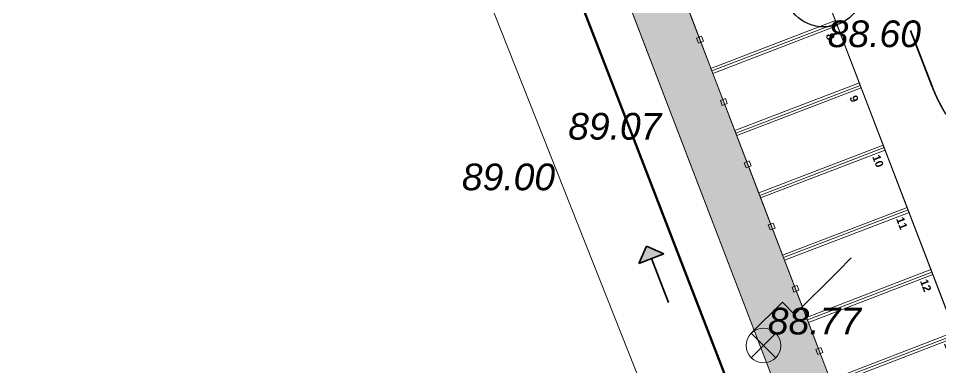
# Model space of a CAD drawing. Header units: millimetres. Extents: x 207782523 to 208144499, y 477594674 to 477848829.
# Drawn here: x 207831456 to 207866029, y 477680179 to 477693268 of the extents above; entities that cross this region are included whole.
import ezdxf
from ezdxf.enums import TextEntityAlignment as Align

# ---------------------------------------------------------------- set-up
doc = ezdxf.new("R2010")
doc.units = ezdxf.units.MM
doc.header["$MEASUREMENT"] = 0
doc.linetypes.add('Hidden Line', pattern=[391.22222328186, 282.22222328186, -109])
doc.linetypes.add('Hosszú szaggatott', pattern=[10583.330000000002, 6350, -4233.330000000001])
doc.layers.get('0').update_dxf_attribs({"true_color": 0x787878})
for name, color, linetype, lineweight, true_color in [('New_sit - constructii propuse_Pen_No__1', 7, 'Continuous', 13, 0x787878), ('New_sit - drum_Pen_No__1', 7, 'Continuous', 13, 0x787878), ('New_sit - drum_Pen_No__121', 7, 'Continuous', 35, 0x787878), ('New_sit - drum_Pen_No__21', 7, 'Continuous', 20, 0x787878), ('New_sit - parcare_Pen_No__1', 7, 'Continuous', 13, 0x787878), ('New_sit - vegetatie_Pen_No__1', 7, 'Continuous', 13, 0x787878), ('New_sit - vegetatie_Pen_No__104', 7, 'Continuous', 13, 0x787878), ('sit - canalizare_Pen_No__150', 7, 'Continuous', 25, 0x787878), ('sit - cota teren_Pen_No__101', 7, 'Continuous', 13, 0x787878), ('sit - drum_Pen_No__41', 7, 'Continuous', 50, 0x787878), ('sit - electrice_Pen_No__4', 7, 'Continuous', 20, 0x787878), ('sit - limita de proprietate_Pen_No__20', 7, 'Continuous', 0, 0x787878)]:
    doc.layers.add(name, color=color, linetype=linetype, lineweight=lineweight, true_color=true_color)
doc.layers.add('New_sit - drum', color=7, linetype='Continuous', true_color=0x787878)
doc.layers.add('New_sit - parcare', color=7, linetype='Continuous', true_color=0x787878)
doc.styles.add('GENERATED_STYLE_2', font='arialbd.ttf')
doc.styles.add('GENERATED_STYLE_4', font='ariali.ttf')
doc.linetypes.add('cercuri pline mici', pattern='A,0,[1,PLAN DE SITUATIE - TMISOARA1.Shx,S=1.587301587301632,R=0,X=0,Y=0],-300.0000000000001,0', length=300.0000000000001)
pattern_1 = [(90, (207891220.2115784, 477723905.0360718), (-300, 0), [43.30127018922195, -129.903810567666]), (90, (207891370.2115784, 477723991.6386108), (-300, 0), [43.30127018922195, -129.903810567666]), (30.00000000000001, (207891220.2115784, 477723905.0360718), (-150.0000000000001, 259.8076211353316), [43.30127018922195, -129.903810567666]), (30.00000000000001, (207891220.2115784, 477724078.2411499), (-150.0000000000001, 259.8076211353316), [43.30127018922195, -129.903810567666]), (149.9999999999998, (207891220.2115784, 477723905.0360718), (150.0000000000011, 259.8076211353309), [43.30127018922195, -129.903810567666]), (149.9999999999998, (207891220.2115784, 477724078.2411499), (150.0000000000011, 259.8076211353309), [43.30127018922195, -129.903810567666])]

# ---------------------------------------------------------------- blocks, each defined once
blk = doc.blocks.new('Parking Place 23[4]', base_point=(207906884.6800375, 477701572.6028368))
at = {"layer": 'New_sit - parcare_Pen_No__1', "color": 7, "linetype": 'Continuous', "lineweight": 13, "flags": 128}
for points in [[(207906848.8667792, 477701665.9699109), (207906920.4932958, 477701479.2357627), (207902252.1494793, 477699688.5766393), (207902180.5229626, 477699875.3107876)], [(207907744.1982374, 477699331.7930582), (207907815.8247541, 477699145.05891), (207903147.4809375, 477697354.3997866), (207903075.8544209, 477697541.1339348)], [(207902721.5557659, 477698744.0356195), (207902793.1822825, 477698557.3014713), (207902606.4481343, 477698485.6749546), (207902534.8216177, 477698672.4091029)], [(207908639.5296957, 477696997.6162054), (207908711.1562123, 477696810.8820572), (207904042.8123958, 477695020.2229338), (207903971.1858791, 477695206.957082)], [(207903616.8872241, 477696409.8587667), (207903688.5137408, 477696223.1246185), (207903501.7795926, 477696151.4981019), (207903430.1530759, 477696338.2322501)], [(207909534.8611539, 477694663.4393527), (207909606.4876706, 477694476.7052044), (207904938.1438541, 477692686.0460811), (207904866.5173374, 477692872.7802293)], [(207904512.2186824, 477694075.681914), (207904583.845199, 477693888.9477658), (207904397.1110508, 477693817.3212491), (207904325.4845341, 477694004.0553973)], [(207910430.1926122, 477692329.2624999), (207910501.8191288, 477692142.5283517), (207905833.4753123, 477690351.8692284), (207905761.8487956, 477690538.6033766)], [(207905407.5501406, 477691741.5050613), (207905479.1766573, 477691554.7709131), (207905292.4425091, 477691483.1443964), (207905220.8159924, 477691669.8785446)], [(207911325.5240704, 477689995.0856472), (207911397.1505871, 477689808.351499), (207906728.8067705, 477688017.6923756), (207906657.1802539, 477688204.4265239)], [(207906302.8815989, 477689407.3282086), (207906374.5081155, 477689220.5940603), (207906187.7739673, 477689148.9675437), (207906116.1474507, 477689335.7016919)], [(207912220.8555287, 477687660.9087945), (207912292.4820453, 477687474.1746463), (207907624.1382288, 477685683.5155229), (207907552.5117121, 477685870.2496711)], [(207907198.2130571, 477687073.1513558), (207907269.8395738, 477686886.4172076), (207907083.1054256, 477686814.7906909), (207907011.4789089, 477687001.5248392)], [(207913116.1869869, 477685326.7319417), (207913187.8135036, 477685139.9977935), (207908519.469687, 477683349.3386701), (207908447.8431704, 477683536.0728183)], [(207908093.5445154, 477684738.974503), (207908165.171032, 477684552.2403548), (207907978.4368838, 477684480.6138382), (207907906.8103671, 477684667.3479864)], [(207914011.5184452, 477682992.555089), (207914083.1449618, 477682805.8209407), (207909414.8011453, 477681015.1618174), (207909343.1746286, 477681201.8959656)], [(207908988.8759736, 477682404.7976503), (207909060.5024903, 477682218.0635021), (207908873.768342, 477682146.4369854), (207908802.1418254, 477682333.1711336)], [(207914906.8499034, 477680658.3782362), (207914978.4764201, 477680471.644088), (207910310.1326036, 477678680.9849647), (207910238.5060869, 477678867.7191129)], [(207909884.2074319, 477680070.6207976), (207909955.8339485, 477679883.8866494), (207909769.0998003, 477679812.2601327), (207909697.4732836, 477679998.9942809)], [(207915802.1813617, 477678324.2013835), (207915873.8078783, 477678137.4672353), (207911205.4640618, 477676346.8081119), (207911133.8375451, 477676533.5422601)], [(207910779.5388901, 477677736.4439448), (207910851.1654068, 477677549.7097966), (207910664.4312586, 477677478.08328), (207910592.8047419, 477677664.8174282)], [(207916697.5128199, 477675990.0245308), (207916769.1393366, 477675803.2903825), (207912100.79552, 477674012.6312592), (207912029.1690034, 477674199.3654074)], [(207911674.8703484, 477675402.2670921), (207911746.496865, 477675215.5329439), (207911559.7627168, 477675143.9064272), (207911488.1362002, 477675330.6405754)], [(207917592.8442782, 477673655.847678), (207917664.4707948, 477673469.1135298), (207912996.1269783, 477671678.4544064), (207912924.5004616, 477671865.1885546)], [(207912570.2018066, 477673068.0902393), (207912641.8283233, 477672881.3560911), (207912455.0941751, 477672809.7295745), (207912383.4676584, 477672996.4637227)], [(207918488.1757364, 477671321.6708252), (207918559.8022531, 477671134.936677), (207913891.4584365, 477669344.2775537), (207913819.8319199, 477669531.0117019)], [(207913465.5332649, 477670733.9133866), (207913537.1597815, 477670547.1792384), (207913350.4256333, 477670475.5527217), (207913278.7991166, 477670662.2868699)], [(207919383.5071947, 477668987.4939725), (207919455.1337113, 477668800.7598243), (207914786.7898948, 477667010.100701), (207914715.1633781, 477667196.8348492)], [(207914360.8647231, 477668399.7365339), (207914432.4912398, 477668213.0023857), (207914245.7570916, 477668141.375869), (207914174.1305749, 477668328.1100172)], [(207920278.8386529, 477666653.3171198), (207920350.4651696, 477666466.5829716), (207915682.121353, 477664675.9238482), (207915610.4948364, 477664862.6579964)], [(207915256.1961814, 477666065.5596811), (207915327.822698, 477665878.8255329), (207915141.0885498, 477665807.1990163), (207915069.4620332, 477665993.9331645)]]:
    blk.add_lwpolyline(points, close=True, dxfattribs=at)
at = {"layer": 'New_sit - parcare_Pen_No__1', "color": 7, "lineweight": 13, "style": 'GENERATED_STYLE_2'}
for tag, rotation, p in [('num_start_0', 290.9855557809563, (207906654.4647744, 477701073.0245785)), ('num_start_1', 290.9855557809547, (207907549.7962326, 477698738.8477257)), ('num_start_2', 290.985555780956, (207908445.1276909, 477696402.2023016)), ('num_start_3', 290.9855557809547, (207909340.4591491, 477694070.4940202)), ('num_start_4', 290.9855557809563, (207910235.7906074, 477691733.848596)), ('num_start_5', 290.9855557809551, (207911131.1220656, 477689399.6717433)), ('num_start_6', 290.9855557809563, (207912026.4535239, 477687067.963462)), ('num_start_7', 290.9855557809558, (207912921.7849821, 477684731.2151807)), ('num_start_8', 290.9855557809558, (207913817.1164404, 477682397.0383279)), ('num_start_9', 290.9855557809557, (207914712.4478986, 477680062.9643323)), ('num_start_10', 290.9855557809551, (207915607.7793569, 477677731.2560511)), ('num_start_11', 290.985555780956, (207916503.1108151, 477675397.0791983)), ('num_start_12', 290.9855557809553, (207917398.4422734, 477673060.4337741)), ('num_start_13', 290.9855557809557, (207918293.7737316, 477670728.7254928)), ('num_start_14', 290.9855557809557, (207919189.1051899, 477668392.0800686))]:
    blk.add_attdef(tag, text='', height=300.0000000000001, rotation=rotation, dxfattribs=at).set_placement(p, align=Align.MIDDLE_CENTER)
blk = doc.blocks.new('Line_33', base_point=(207906851.3206739, 477674755.4282457))
at = {"layer": 'New_sit - drum', "linetype": 'Continuous', "lineweight": 0, "true_color": 0xffffff}
blk.add_hatch(color=7, dxfattribs=at).paths.add_polyline_path([(207906033.9352404, 477676871.91844), (207905747.6429279, 477676225.3608541), (207906680.4928263, 477676585.6261275)])
at = {"layer": 'New_sit - drum_Pen_No__121', "color": 255, "linetype": 'Continuous', "lineweight": 35}
for p, q in [((207906033.9352404, 477676871.91844), (207905747.6429279, 477676225.3608541)), ((207906033.9352404, 477676871.91844), (207906680.4928263, 477676585.6261275)), ((207906680.4928263, 477676585.6261275), (207905747.6429279, 477676225.3608541)), ((207906851.3206739, 477674755.4282457), (207906214.0678771, 477676405.4934908))]:
    blk.add_line(p, q, dxfattribs=at)
blk = doc.blocks.new('plan de situatie')
at = {"layer": 'New_sit - vegetatie_Pen_No__104', "linetype": 'Continuous', "lineweight": 13}
h = blk.add_hatch(dxfattribs=at)
h.set_pattern_fill('GRASS', color=256, style=0, pattern_type=2)
h.set_pattern_definition(pattern_1)
edge = h.paths.add_edge_path()
edge.add_line((207867597.6269226, 477692786.6032715), (207868048.1462708, 477691612.0755005))
edge.add_arc((207871315.9938519, 477692865.5395427), 3499.999988381559, 200.9855558650889, 341.3423755944545)
edge.add_line((207874632.0588379, 477691745.8463135), (207874842.8986816, 477692370.2612915))
edge.add_line((207874842.8986816, 477692370.2612915), (207870105.6667175, 477693969.8340454))
edge.add_line((207870105.6667175, 477693969.8340454), (207870905.4530945, 477696338.4500122))
edge.add_line((207870905.4530945, 477696338.4500122), (207871705.2394714, 477698707.06604))
edge.add_line((207871705.2394714, 477698707.06604), (207872505.0258789, 477701075.6820068))
edge.add_line((207872505.0258789, 477701075.6820068), (207873304.8122864, 477703444.2980347))
edge.add_line((207873304.8122864, 477703444.2980347), (207878042.0442505, 477701844.7252197))
edge.add_arc((207874725.9818709, 477702964.4261675), 3499.999988277258, 341.3422422294587, 436.7456791229251)
edge.add_line((207875528.440155, 477706371.1930542), (207867521.3276367, 477708257.255188))
edge.add_arc((207866718.8693392, 477704850.4882753), 3500.000016680982, 76.74567900699367, 200.9855557249105)
edge.add_line((207863451.0217285, 477703597.024231), (207868119.3754578, 477705387.6871948))
edge.add_line((207868119.3754578, 477705387.6871948), (207869014.7068787, 477703053.5102539))
edge.add_line((207869014.7068787, 477703053.5102539), (207869910.0383606, 477700719.3334351))
edge.add_line((207869910.0383606, 477700719.3334351), (207870805.369812, 477698385.1566162))
edge.add_line((207870805.369812, 477698385.1566162), (207866137.0160828, 477696594.4936523))
edge.add_line((207866137.0160828, 477696594.4936523), (207867597.6269226, 477692786.6032715))
h = blk.add_hatch(dxfattribs=at)
h.set_pattern_fill('GRASS', color=256, style=0, pattern_type=2)
h.set_pattern_definition(pattern_1)
edge = h.paths.add_edge_path()
edge.add_line((207851742.2993164, 477700615.1439819), (207861732.4736328, 477674570.2268677))
edge.add_line((207861732.4736328, 477674570.2268677), (207863697.7736206, 477671654.2268677))
edge.add_line((207863697.7736206, 477671654.2268677), (207866616.8736267, 477669693.6268921))
edge.add_line((207866616.8736267, 477669693.6268921), (207875188.9736023, 477667144.4268799))
edge.add_line((207875188.9736023, 477667144.4268799), (207876973.8736267, 477667422.9268799))
edge.add_line((207876973.8736267, 477667422.9268799), (207879081.9801636, 477673666.2124634))
edge.add_line((207879081.9801636, 477673666.2124634), (207874344.7481689, 477675265.7852173))
edge.add_line((207874344.7481689, 477675265.7852173), (207873407.0250549, 477672488.6611938))
edge.add_line((207873407.0250549, 477672488.6611938), (207869545.1346436, 477673748.0369263))
edge.add_line((207869545.1346436, 477673748.0369263), (207869287.6255188, 477674419.3769531))
edge.add_line((207869287.6255188, 477674419.3769531), (207864619.2718201, 477672628.7139893))
edge.add_line((207864619.2718201, 477672628.7139893), (207863723.9403687, 477674962.8908691))
edge.add_line((207863723.9403687, 477674962.8908691), (207862828.6089172, 477677297.067749))
edge.add_line((207862828.6089172, 477677297.067749), (207861933.2774658, 477679631.2445679))
edge.add_line((207861933.2774658, 477679631.2445679), (207861037.9459839, 477681965.4213867))
edge.add_line((207861037.9459839, 477681965.4213867), (207860142.614563, 477684299.5983276))
edge.add_line((207860142.614563, 477684299.5983276), (207859247.2830811, 477686633.7751465))
edge.add_line((207859247.2830811, 477686633.7751465), (207858351.9515991, 477688967.9519653))
edge.add_line((207858351.9515991, 477688967.9519653), (207857456.6201782, 477691302.1288452))
edge.add_line((207857456.6201782, 477691302.1288452), (207856561.2886963, 477693636.3056641))
edge.add_line((207856561.2886963, 477693636.3056641), (207855665.9572449, 477695970.4825439))
edge.add_line((207855665.9572449, 477695970.4825439), (207854770.6257935, 477698304.6594238))
edge.add_line((207854770.6257935, 477698304.6594238), (207854095.2610474, 477700065.3712769))
edge.add_arc((207854255.9578729, 477706063.2189648), 6000.000029747945, 245.2321216445372, 268.4652748420632, ccw=False)
at = {"layer": 'New_sit - constructii propuse_Pen_No__1', "linetype": 'Continuous', "lineweight": 13, "flags": 128}
blk.add_lwpolyline([(207848743.6658325, 477708432.741394, 0.1943173866328748), (207848644.2230835, 477703939.9119263), (207848666.9736328, 477703880.4269409), (207849554.3183594, 477701597.3353271), (207854529.9382019, 477688744.0502319), (207859775.7641907, 477675160.8141479), (207862570.9286499, 477670548.1326904), (207867555.2765198, 477667723.9264526, 0.05261564870517323), (207871254.8844299, 477666296.359436, 0.05261564872088074), (207875170.9736328, 477665672.4268799, 0.2118402812229047), (207881720.2086487, 477668745.5284424), (207881541.3657227, 477668939.9298706, -0.2413363355432251), (207881331.7922058, 477670906.1380005), (207891223.0508728, 477700535.8021851, 0.1401279209267134), (207888967.2706604, 477702942.100647), (207876973.8736267, 477667422.9268799), (207876154.626709, 477667295.098877), (207875188.9736023, 477667144.4268799), (207874706.7279968, 477667287.8387451), (207866616.8736267, 477669693.6268921), (207863697.7736206, 477671654.2268677), (207861732.4736328, 477674570.2268677)], format="xyb", close=True, dxfattribs=at)
at = {"layer": 'New_sit - drum_Pen_No__1', "linetype": 'Continuous', "lineweight": 13}
blk.add_line((207855857.653656, 477709432.0296631), (207869545.1346436, 477673748.0369263), dxfattribs=at)
at = {"layer": 'New_sit - drum_Pen_No__121', "linetype": 'Hosszú szaggatott', "lineweight": 35}
blk.add_line((207861116.8448792, 477702701.6928101), (207865713.9693909, 477690716.7440186), dxfattribs=at)
blk.add_arc((207871315.993866, 477692865.5394897), 6000.000000052551, 200.983937087244, 341.3431209118609, dxfattribs=at)
at = {"layer": 'New_sit - drum_Pen_No__21', "linetype": 'Continuous', "lineweight": 20, "flags": 128}
for points in [[(207803758.938446, 477722800.0344238), (207834825.5457458, 477715792.9476318, -0.2221925297549457), (207838907.9736328, 477711154.4268799), (207843377.9736328, 477702680.4268799), (207845332.7748413, 477703476.9384155), (207855093.9736023, 477678828.4268799, -0.1645598652946809)], [(207859775.7641907, 477675160.8141479), (207854529.9382019, 477688744.0502319), (207849554.3183594, 477701597.3353271), (207848666.9736328, 477703880.4269409), (207845897.9736328, 477711120.4268799), (207845107.9736023, 477713568.4268799), (207843618.9736328, 477716229.4268799), (207842038.9736328, 477718284.4268799), (207839838.3660278, 477720160.3406982, 0.001139118163190711), (207839804.1004333, 477720166.0170898), (207812810.441864, 477726094.215332)], [(207869545.1346436, 477673748.0369263), (207855857.653656, 477709432.0296631), (207855856.3410339, 477709431.5261841, 0.4700613530014206), (207850656.1480408, 477710848.9830933), (207850637.0545044, 477710848.9830933, 0.1300686274182485), (207848743.6658325, 477708432.741394, 0.1943173866255429), (207848644.2230835, 477703939.9119263), (207847731.2462463, 477706327.0380249), (207845897.9736328, 477711120.4268799), (207845107.9736023, 477713568.4268799), (207843618.9736328, 477716229.4268799), (207842038.9736328, 477718284.4268799)]]:
    blk.add_lwpolyline(points, format="xyb", dxfattribs=at)
at = {"layer": 'New_sit - parcare_Pen_No__1', "linetype": 'Continuous', "lineweight": 13, "flags": 128}
for points in [[(207851189.2999573, 477707641.3668213), (207855857.653656, 477709432.0296631), (207869287.6255188, 477674419.3769531), (207864619.2718201, 477672628.7139893)], [(207861229.642395, 477695426.9686279), (207862124.973877, 477693092.791748), (207857456.6201782, 477691302.1288452), (207856561.2886963, 477693636.3056641)], [(207862124.973877, 477693092.791748), (207863020.3053284, 477690758.6149292), (207858351.9515991, 477688967.9519653), (207857456.6201782, 477691302.1288452)], [(207863020.3053284, 477690758.6149292), (207863915.6367798, 477688424.4380493), (207859247.2830811, 477686633.7751465), (207858351.9515991, 477688967.9519653)], [(207863915.6367798, 477688424.4380493), (207864810.9682312, 477686090.2611694), (207860142.614563, 477684299.5983276), (207859247.2830811, 477686633.7751465)], [(207864810.9682312, 477686090.2611694), (207865706.2997131, 477683756.0843506), (207861037.9459839, 477681965.4213867), (207860142.614563, 477684299.5983276)], [(207865706.2997131, 477683756.0843506), (207866601.6311646, 477681421.9075317), (207861933.2774658, 477679631.2445679), (207861037.9459839, 477681965.4213867)], [(207866601.6311646, 477681421.9075317), (207867496.962616, 477679087.7305908), (207862828.6089172, 477677297.067749), (207861933.2774658, 477679631.2445679)]]:
    blk.add_lwpolyline(points, close=True, dxfattribs=at)
at = {"layer": 'New_sit - vegetatie_Pen_No__1', "linetype": 'Continuous', "lineweight": 13, "flags": 128}
blk.add_lwpolyline([(207851742.2993164, 477700615.1439819), (207861732.4736328, 477674570.2268677), (207863697.7736206, 477671654.2268677), (207866616.8736267, 477669693.6268921), (207875188.9736023, 477667144.4268799), (207876973.8736267, 477667422.9268799), (207879081.9801636, 477673666.2124634), (207874344.7481689, 477675265.7852173), (207873407.0250549, 477672488.6611938), (207869545.1346436, 477673748.0369263), (207869287.6255188, 477674419.3769531), (207864619.2718201, 477672628.7139893), (207863723.9403687, 477674962.8908691), (207862828.6089172, 477677297.067749), (207861933.2774658, 477679631.2445679), (207861037.9459839, 477681965.4213867), (207860142.614563, 477684299.5983276), (207859247.2830811, 477686633.7751465), (207858351.9515991, 477688967.9519653), (207857456.6201782, 477691302.1288452), (207856561.2886963, 477693636.3056641), (207855665.9572449, 477695970.4825439), (207854770.6257935, 477698304.6594238), (207854095.2610474, 477700065.3712769, -0.1017224486252126)], format="xyb", close=True, dxfattribs=at)
at = {"layer": 'sit - canalizare_Pen_No__150', "linetype": 'Continuous', "lineweight": 25}
blk.add_circle((207861657.3890991, 477694449.8615112), 1500, dxfattribs=at)
blk.add_circle((207861657.3890991, 477694449.8615112), 1500, dxfattribs=at)
at = {"layer": 'sit - drum_Pen_No__41', "linetype": 'Continuous', "lineweight": 50}
blk.add_line((207854529.9382019, 477688744.0502319), (207849554.3183594, 477701597.3353271), dxfattribs=at)
blk.add_lwpolyline([(207867555.2765198, 477667723.9264526), (207862570.9286499, 477670548.1326904), (207859775.7641907, 477675160.8141479), (207854529.9382019, 477688744.0502319)], dxfattribs=at)
at = {"layer": 'sit - electrice_Pen_No__4', "linetype": 'Continuous', "lineweight": 20}
for p, q in [((207858932.7592163, 477680546.2730713), (207859851.9980164, 477681465.5119019)), ((207858932.7592163, 477681465.5119019), (207859851.9980164, 477680546.2730713)), ((207858932.7592163, 477680546.2730713), (207859851.9980164, 477681465.5119019)), ((207858932.7592163, 477681465.5119019), (207859851.9980164, 477680546.2730713))]:
    blk.add_line(p, q, dxfattribs=at)
blk.add_lwpolyline([(207858932.7592163, 477681465.5119019), (207860099.4853821, 477682632.2380371), (207860559.1047974, 477682172.6186523), (207862185.4503784, 477683798.9642944), (207862680.4251404, 477684293.9390259)], dxfattribs=at)
blk.add_lwpolyline([(207858932.7592163, 477681465.5119019), (207860099.4853821, 477682632.2380371), (207860559.1047974, 477682172.6186523), (207862185.4503784, 477683798.9642944), (207862680.4251404, 477684293.9390259)], dxfattribs=at)
blk.add_circle((207859392.3786011, 477681005.8924561), 649.9999999941792, dxfattribs=at)
blk.add_circle((207859392.3786011, 477681005.8924561), 649.9999999941792, dxfattribs=at)
at = {"layer": 'sit - limita de proprietate_Pen_No__20', "linetype": 'cercuri pline mici', "lineweight": 0}
blk.add_lwpolyline([(207876973.8736267, 477667422.9268799), (207875188.9736023, 477667144.4268799), (207866616.8736267, 477669693.6268921), (207863697.7736206, 477671654.2268677), (207861732.4736328, 477674570.2268677), (207846933.7736206, 477713151.2269287), (207845956.4736328, 477715741.0269165), (207844469.1736145, 477718015.6268921), (207842279.3736267, 477720105.9268799), (207840659.0736389, 477721132.1268921), (207843296.673645, 477732753.9268799), (207841873.7736206, 477733062.2268677), (207853855.1736145, 477783928.4268799), (207911815.9736328, 477771382.4268799), (207891302.9736023, 477709859.4268799)], close=True, dxfattribs=at)
at = {"layer": 'New_sit - drum', "linetype": 'Continuous', "lineweight": 35}
blk.add_blockref('Line_33', (207855824.2943115, 477682614.8551636), dxfattribs=at)
at = {"layer": 'New_sit - parcare', "linetype": 'Continuous', "lineweight": 13}
ref = blk.add_blockref('Parking Place 23[4]', (207855857.653656, 477709432.0296631), dxfattribs=at)
ref.add_attrib('num_start', '1', dxfattribs={"layer": 'New_sit - parcare_Pen_No__1', "color": 7, "lineweight": 13, "height": 300.0000000000001, "rotation": 290.986143275638, "style": 'GENERATED_STYLE_2'}).set_placement((207855627.4384155, 477708932.4514771), align=Align.MIDDLE_CENTER)
ref.add_attrib('num_start_1', '2', dxfattribs={"layer": 'New_sit - parcare_Pen_No__1', "color": 7, "lineweight": 13, "height": 300.0000000000001, "rotation": 290.986143275638, "style": 'GENERATED_STYLE_2'}).set_placement((207856522.7698364, 477706598.2745972), align=Align.MIDDLE_CENTER)
ref.add_attrib('num_start_2', '3', dxfattribs={"layer": 'New_sit - parcare_Pen_No__1', "color": 7, "lineweight": 13, "height": 300.0000000000001, "rotation": 290.986143275638, "style": 'GENERATED_STYLE_2'}).set_placement((207857418.1013184, 477704261.6292114), align=Align.MIDDLE_CENTER)
ref.add_attrib('num_start_3', '4', dxfattribs={"layer": 'New_sit - parcare_Pen_No__1', "color": 7, "lineweight": 13, "height": 300.0000000000001, "rotation": 290.986143275638, "style": 'GENERATED_STYLE_2'}).set_placement((207858313.4327698, 477701929.9208984), align=Align.MIDDLE_CENTER)
ref.add_attrib('num_start_4', '5', dxfattribs={"layer": 'New_sit - parcare_Pen_No__1', "color": 7, "lineweight": 13, "height": 300.0000000000001, "rotation": 290.986143275638, "style": 'GENERATED_STYLE_2'}).set_placement((207859208.7642212, 477699593.2754517), align=Align.MIDDLE_CENTER)
ref.add_attrib('num_start_5', '6', dxfattribs={"layer": 'New_sit - parcare_Pen_No__1', "color": 7, "lineweight": 13, "height": 300.0000000000001, "rotation": 290.986143275638, "style": 'GENERATED_STYLE_2'}).set_placement((207860104.0956726, 477697259.0986328), align=Align.MIDDLE_CENTER)
ref.add_attrib('num_start_6', '7', dxfattribs={"layer": 'New_sit - parcare_Pen_No__1', "color": 7, "lineweight": 13, "height": 300.0000000000001, "rotation": 290.986143275638, "style": 'GENERATED_STYLE_2'}).set_placement((207860999.4271545, 477694927.3903809), align=Align.MIDDLE_CENTER)
ref.add_attrib('num_start_7', '8', dxfattribs={"layer": 'New_sit - parcare_Pen_No__1', "color": 7, "lineweight": 13, "height": 300.0000000000001, "rotation": 290.986143275638, "style": 'GENERATED_STYLE_2'}).set_placement((207861894.758606, 477692590.6420898), align=Align.MIDDLE_CENTER)
ref.add_attrib('num_start_8', '9', dxfattribs={"layer": 'New_sit - parcare_Pen_No__1', "color": 7, "lineweight": 13, "height": 300.0000000000001, "rotation": 290.986143275638, "style": 'GENERATED_STYLE_2'}).set_placement((207862790.0900574, 477690256.46521), align=Align.MIDDLE_CENTER)
ref.add_attrib('num_start_9', '10', dxfattribs={"layer": 'New_sit - parcare_Pen_No__1', "color": 7, "lineweight": 13, "height": 300.0000000000001, "rotation": 290.986143275638, "style": 'GENERATED_STYLE_2'}).set_placement((207863685.4215393, 477687922.3911743), align=Align.MIDDLE_CENTER)
ref.add_attrib('num_start_10', '11', dxfattribs={"layer": 'New_sit - parcare_Pen_No__1', "color": 7, "lineweight": 13, "height": 300.0000000000001, "rotation": 290.986143275638, "style": 'GENERATED_STYLE_2'}).set_placement((207864580.7529907, 477685590.6829224), align=Align.MIDDLE_CENTER)
ref.add_attrib('num_start_11', '12', dxfattribs={"layer": 'New_sit - parcare_Pen_No__1', "color": 7, "lineweight": 13, "height": 300.0000000000001, "rotation": 290.986143275638, "style": 'GENERATED_STYLE_2'}).set_placement((207865476.0844421, 477683256.5060425), align=Align.MIDDLE_CENTER)
ref.add_attrib('num_start_12', '13', dxfattribs={"layer": 'New_sit - parcare_Pen_No__1', "color": 7, "lineweight": 13, "height": 300.0000000000001, "rotation": 290.986143275638, "style": 'GENERATED_STYLE_2'}).set_placement((207866371.4158936, 477680919.8606567), align=Align.MIDDLE_CENTER)
ref.add_attrib('num_start_13', '14', dxfattribs={"layer": 'New_sit - parcare_Pen_No__1', "color": 7, "lineweight": 13, "height": 300.0000000000001, "rotation": 290.986143275638, "style": 'GENERATED_STYLE_2'}).set_placement((207867266.7473755, 477678588.1524048), align=Align.MIDDLE_CENTER)
ref.add_attrib('num_start_14', '15', dxfattribs={"layer": 'New_sit - parcare_Pen_No__1', "color": 7, "lineweight": 13, "height": 300.0000000000001, "rotation": 290.986143275638, "style": 'GENERATED_STYLE_2'}).set_placement((207868162.0787964, 477676251.506958), align=Align.MIDDLE_CENTER)
at = {"layer": 'sit - cota teren_Pen_No__101', "linetype": 'Continuous', "lineweight": 13, "char_height": 1000, "attachment_point": 7, "style": 'GENERATED_STYLE_4'}
for s, insert in [('\\A1;{\\pql;\\fArial|b0|i1|c0|p34;88.60}', (207861797.497467, 477692177.4473877)), ('\\A1;{\\pql;\\fArial|b0|i1|c0|p34;89.07}', (207852068.3695374, 477688710.4147339)), ('\\A1;{\\pql;\\fArial|b0|i1|c0|p34;89.00}', (207848082.633606, 477686812.0883789)), ('\\A1;{\\pql;\\fArial|b0|i1|c0|p34;88.77}', (207859553.0992737, 477681406.6500854))]:
    blk.add_mtext(s, dxfattribs=dict(at, insert=insert))

msp = doc.modelspace()

# ---------------------------------------------------------------- block references
msp.add_blockref('plan de situatie', (0, 0))

# ---------------------------------------------------------------- next in the draw order: linework, layer by layer
at = {"color": 1, "linetype": 'Hidden Line', "ltscale": 20}
msp.add_circle((207888236.9181509, 477751828.6022703), 97000, dxfattribs=at)

doc.saveas('drawing.dxf')
